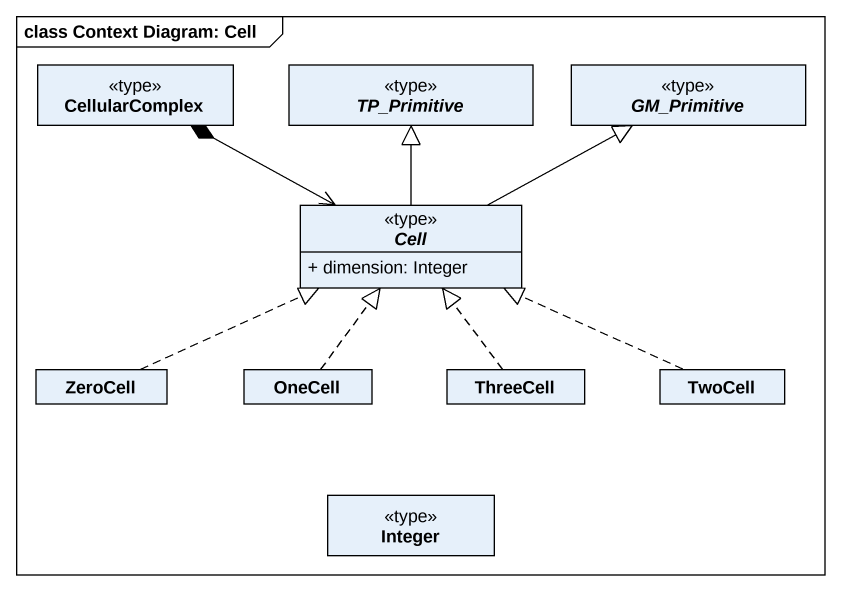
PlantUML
@startuml
mainframe class Context Diagram: Cell
hide circle
hide empty members
skinparam classAttributeIconSize 0
class CellularComplex <<type>>
abstract class TP_Primitive <<type>>
abstract class GM_Primitive <<type>>
abstract class Cell <<type>> {
  + dimension: Integer
}
class ZeroCell
class OneCell
class ThreeCell
class TwoCell
class Integer <<type>>
Cell <-left-* CellularComplex
Cell -up-|> TP_Primitive
Cell -right-|> GM_Primitive
ZeroCell .right.|> Cell
OneCell .up.|> Cell
ThreeCell .up.|> Cell
TwoCell .left.|> Cell
@enduml
